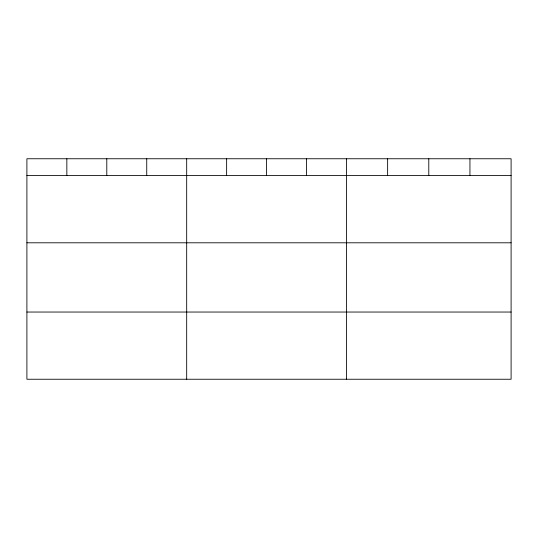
<?xml version="1.0" encoding="UTF-8"?>
<svg xmlns="http://www.w3.org/2000/svg" width="538" height="538" viewBox="0 0 538 538"><rect width="100%" height="100%" fill="white"/><g stroke="black" fill="none" stroke-linecap="round" stroke-linejoin="round"><path stroke-width="0.81" d="M511.1 242.799L511.1 158.757L26.9 158.757L26.9 379.243L511.1 379.243L511.1 242.799L26.9 242.799M26.9 175.596L511.1 175.596M26.9 312.04L511.1 312.04M469.943 158.757L469.943 175.596M428.786 158.757L428.786 175.596M387.629 158.757L387.629 175.596M346.472 158.757L346.472 379.243M306.526 158.757L306.526 175.596M266.579 158.757L266.579 175.596M226.632 158.757L226.632 175.596M186.686 158.757L186.686 379.243M146.739 158.757L146.739 175.596M106.793 158.757L106.793 175.596M66.847 158.757L66.847 175.596"/></g></svg>
